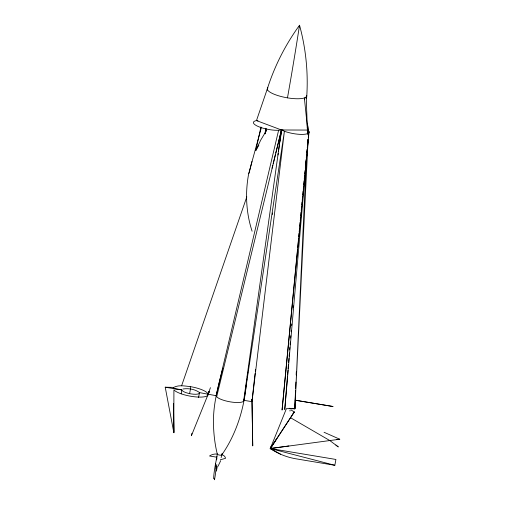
<?xml version="1.0" encoding="UTF-8"?>
<svg xmlns="http://www.w3.org/2000/svg" width="505" height="505" viewBox="0 0 505 505"><rect width="100%" height="100%" fill="white"/><g stroke="black" fill="none" stroke-linecap="round" stroke-linejoin="round"><path stroke-width="0.76" d="M173.796 432.444L173.916 389.898A17.732 4.697 10.6 0 0 194.09 396.728A17.732 4.697 10.6 0 0 208.022 393.925A17.732 4.697 10.6 0 0 190.271 386.609C184.855 386.066 178.745 384.684 173.707 387.392L165.223 387.209L173.796 432.444L173.468 407.358M252.001 400.099L252.74 445.909L251.951 399.316L251.989 401.671L243.997 400.339L243.599 401.26A14.165 3.756 10.6 0 1 230.375 401.885A14.165 3.756 10.6 0 1 216.677 396.772L216.115 395.693L278.608 130.284L283.002 129.899M295.419 392.309L294.888 408.816L286.404 408.64L270.194 448.812L294.308 411.935L290.937 409.915M295.577 390.725L294.888 408.816L291.985 408.337M295.665 388.364L295.905 382.07M296.176 374.988L296.296 371.844M306.743 97.206L306.8 95.66A234.112 225.154 -4.7 0 0 299.534 25.25A234.112 225.154 -4.7 0 0 267.252 89.069L256.471 120.575A15.819 4.191 10.6 0 0 258.106 126.452A15.819 4.191 10.6 0 0 278.608 130.284M306.56 154.48L294.888 408.816L308.119 139.506M307.501 134.002L306.245 96.966L306.8 95.66M308.309 135.567L308.391 133.989M308.505 131.628L308.618 129.267L307.375 124.053M306.131 98.538L306.245 96.966L304.376 97.957A20.093 5.328 10.6 0 1 282.345 96.809A20.093 5.328 10.6 0 1 267.252 89.069L267.808 87.756L267.221 90.035M287.459 376.547L284.757 409.517L308.176 139.191M287.591 374.981L287.976 370.272M288.102 368.701L288.424 364.774M288.62 362.42L288.942 358.493M289.131 356.139L289.39 353.001M289.649 349.858L289.845 347.503M290.097 344.366L290.293 342.011M290.615 338.085L290.811 335.73M291.132 331.804L291.259 330.238M291.644 325.523L291.776 323.958M293.127 307.469L293.253 305.904M307.248 127.071L307.684 130.069L307.362 133.989L307.684 130.069L304.376 97.957L304.433 99.498M308.309 137.619L308.858 131.332L308.328 136.83M297.533 249.104L282.061 410.06L308.984 132.468M297.685 247.532L298.594 238.114M298.745 236.542L299.042 233.405M299.194 231.833L299.572 227.906M299.724 226.335L300.103 222.408M300.254 220.843L300.557 217.699M300.702 216.127L301.081 212.201M301.232 210.636L301.611 206.709M301.763 205.137L302.066 201.994M302.217 200.428L302.59 196.502M302.741 194.93L303.12 191.004M303.271 189.432L303.574 186.294M303.726 184.723L304.098 180.796M304.25 179.225L304.629 175.304M304.78 173.733L305.083 170.589M305.31 168.234L305.613 165.097M305.765 163.525L306.137 159.599M306.289 158.027L306.592 154.89M306.819 152.535L307.122 149.392M307.274 147.82L307.57 144.682M307.798 142.328L308.1 139.184M255.044 373.485L251.989 401.671L251.894 399.335M255.303 371.137L255.473 369.572M272.277 214.537L272.447 212.971M280.256 140.939L280.509 138.591M280.679 137.025L281.443 129.981L256.471 120.575L258.005 120.828M265.075 133.724L265.699 128.276M308.321 131.59L308.618 129.267L307.684 130.069A15.819 4.191 10.6 0 1 303.347 134.368A15.819 4.191 10.6 0 1 284.403 131.249L281.443 129.981L275.793 152.952M221.727 454.992C236.605 433.694 244.351 408.116 246.484 382.367M246.699 380.802L246.92 379.242M247.242 376.894L247.456 375.335M247.677 373.769L247.892 372.21M277.977 154.984L278.198 153.419M278.52 151.077L281.443 129.981L307.684 130.069M243.599 401.26L281.443 129.981L216.677 396.772M248.593 174.231C245.083 193.156 246.105 212.902 252.09 231.221M217.276 454.09L216.822 457.208L209.524 455.99A10.927 10.51 -20.3 0 1 217.276 454.09C214.783 443.687 213.508 432.993 213.489 422.294C213.142 403.792 218.362 385.877 222.894 368.126M243.997 400.339L284.403 131.249L251.989 401.671L251.951 399.322M181.232 393.818L181.768 389.658L173.215 388.547L173.707 387.392M189.615 393.616L190.467 389.033L190.271 386.609M191.546 435.398L191.85 433.397M198.541 397.492L199.519 392.619L216.115 395.693M216.418 471.178L217.283 466.557M299.244 26.79L299.534 25.25A234.112 16.274 -80.5 0 1 287.478 97.85M221.152 457.612L222.042 453.471M276.759 438.611L270.314 448.528A63.453 61.029 -4.7 0 0 280.433 454.153L282.573 455.055A63.453 61.029 -4.7 0 0 296.044 458.824L334.834 465.288L335.92 459.462L270.314 448.528L272.176 445.082M265.131 133.743L266.185 128.434M258.838 145.219L255.82 150.503L260.933 126.982M249.457 171.643L251.957 161.461M272.031 168.266L272.782 165.204M273.161 163.67L275.421 154.48M265.188 133.762L266.192 130.063M261.325 127.696L248.675 173.783L249.281 172.369M210.421 387.663L208.123 394.361L191.42 435.689M220.691 460.724L218.021 466.304M181.598 385.807L246.812 196.862M209.203 391.419L208.123 394.361L208.685 392.89M270.194 448.812L271.368 445.915M216.822 458.584L216.247 459.821L216.954 458.849M255.82 150.503L260.719 140.081L266.596 130.34M280.559 454.21L270.314 448.528L294.308 411.935L293.039 413.772M220.268 459.79L225.527 458.338A4.577 4.198 -6.8 0 0 221.79 454.841M183.012 388.983C188.416 388.156 194.494 389.109 199.046 392.227M290.4 410.849L289.618 410.843M334.834 465.288L270.314 448.528L288.854 445.959M270.314 448.528L339.777 439.217L324.065 432.28M336.709 439.546L339.777 439.217M295.166 400.181L333.073 406.525L295.362 400.244M165.223 387.209L181.945 389.999A8.869 2.348 10.6 0 0 190.871 393.875A8.869 2.348 10.6 0 0 199.393 392.909M290.646 408.28L290.905 408.564L289.131 408.267M290.52 417.711L329.822 440.556L338.312 446.931L335.875 445.031M216.853 464.625A13.995 0.972 -80.5 0 0 216.594 465.982L216.462 466.683A13.995 0.972 -80.5 0 0 216.077 468.829L215.831 470.281A9.57 0.663 -80.5 0 0 215.534 473.134L215.263 475.243A14.197 0.985 -80.5 0 1 214.499 479.75L214.398 478.57A10.971 0.764 -80.5 0 0 214.278 478.298L214.246 478.298A10.971 0.764 -80.5 0 0 214.088 478.5A12.126 0.846 -80.5 0 1 215.591 463.476A230.4 16.015 -80.5 0 1 216.923 456.608M215.591 463.476L216.045 469.019M173.474 403.489L173.966 432.779M221.461 454.481A2.291 0.606 10.6 0 1 219.877 455.138A2.291 0.606 10.6 0 1 217.339 453.945M209.19 391.407L208.123 394.361L209.196 391.413"/></g></svg>
